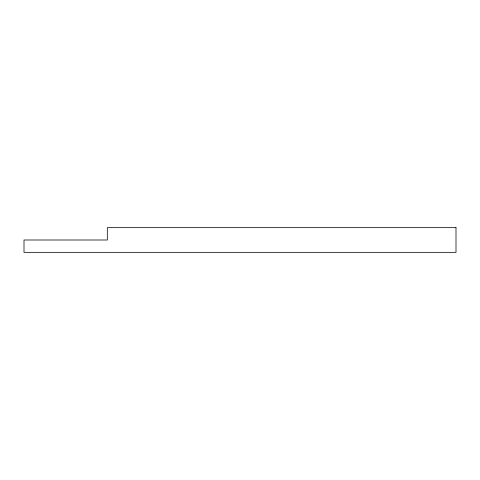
<?xml version="1.0" encoding="UTF-8"?>
<svg xmlns="http://www.w3.org/2000/svg" width="480" height="480" viewBox="0 0 480 480"><rect width="100%" height="100%" fill="white"/><g stroke="black" fill="none" stroke-linecap="round" stroke-linejoin="round"><path stroke-width="0.72" d="M456 227.658L107.316 227.658L107.316 240L24 240L24 252.342L456 252.342L456 227.658"/></g></svg>
